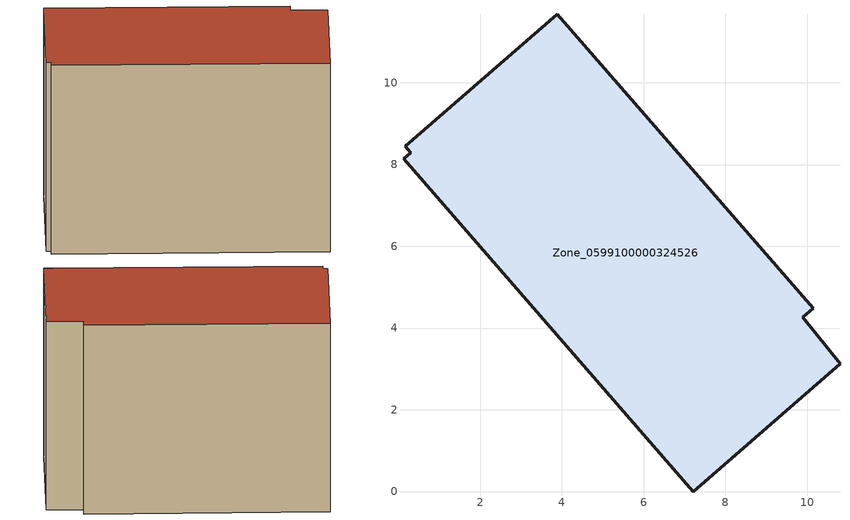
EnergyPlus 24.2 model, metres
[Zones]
Zone_0599100000324526
 floor ground (C_G): 7.22,0 0.13,8.15 0.3,8.29 0.17,8.44 3.88,11.67 10.15,4.48 9.89,4.26 10.81,3.12 z0
 wall outside (C_F): 10.15,4.48 3.88,11.67 0.17,8.44 0.3,8.29 0.13,8.15 7.22,0 10.81,3.12 9.89,4.26 10.15,4.48 z0:8.09
 roof outside (C_R): 0.13,8.15 7.22,0 10.81,3.12 9.89,4.26 10.15,4.48 3.88,11.67 0.17,8.44 0.3,8.29 z8.09
[BUILDING]
Pand.0599100000324526: North Axis=0; Terrain=City; Loads Convergence Tolerance Value=0.04; Temperature Convergence Tolerance Value=0.4; Solar Distribution=FullExterior; Maximum Number of Warmup Days=25; Minimum Number of Warmup Days=1
[Site:Location]
Rotterdam.The.Hague.AP_ZH_NLD Design_Conditions: Latitude=51.96; Longitude=4.45; Time Zone=1; Elevation=-4.5
[SITE:GROUNDTEMPERATURE:BUILDINGSURFACE]
18, 18, 18, 18, 18, 18, 18, 18, 18, 18, 18, 18
[MATERIAL] Thermal Absorptance=0.9; Solar Absorptance=0.7; Visible Absorptance=0.7
Name | Roughness | Thickness | Conductivity | Density | Specific Heat
G.TC.1975-1991 | MediumSmooth | 0.15 | 0.288461 | 540 | 1210
F.TC.1975-1991 | Rough | 0.3 | 0.230769 | 1920 | 840
R.TC.1975-1991 | MediumRough | 0.2 | 0.153846 | 1500 | 1000
[CONSTRUCTION]
C_G: G.TC.1975-1991
C_F: F.TC.1975-1991
C_R: R.TC.1975-1991
[ZONE]
Zone_0599100000324526: Type=1; Multiplier=1; Ceiling Height=Autocalculate; Volume=Autocalculate; Floor Area=autocalculate; Part of Total Floor Area=Yes
[ZONEINFILTRATION:DESIGNFLOWRATE]
Infil_Zone_0599100000324526: Zone or ZoneList or Space or SpaceList=Zone_0599100000324526; Schedule=AlwaysOn; Design Flow Rate Calculation Method=Flow/Area; Flow Rate per Floor Area=0.003; Constant Term Coefficient=1; Temperature Term Coefficient=0; Velocity Term Coefficient=0; Velocity Squared Term Coefficient=0
[HVACTEMPLATE:ZONE:IDEALLOADSAIRSYSTEM]
Zone_0599100000324526: Maximum Heating Supply Air Temperature=50; Minimum Cooling Supply Air Temperature=13; Maximum Heating Supply Air Humidity Ratio=0.0156; Minimum Cooling Supply Air Humidity Ratio=0.0077; Heating Limit=NoLimit; Cooling Limit=NoLimit; Dehumidification Control Type=ConstantSensibleHeatRatio; Cooling Sensible Heat Ratio=0.7; Dehumidification Setpoint=60; Humidification Control Type=None; Humidification Setpoint=30; Outdoor Air Method=None; Outdoor Air Flow Rate per Person=0.00944; Outdoor Air Flow Rate per Zone Floor Area=0; Outdoor Air Flow Rate per Zone=0; Demand Controlled Ventilation Type=None; Outdoor Air Economizer Type=NoEconomizer; Heat Recovery Type=None; Sensible Heat Recovery Effectiveness=0.7; Latent Heat Recovery Effectiveness=0.65
[ZONECONTROL:THERMOSTAT]
ThermostatControl_Zone_0599100000324526: Zone or ZoneList=Zone_0599100000324526; Control Type Schedule=DualSetpointControlType; Control 1=Thermostat_Zone_0599100000324526; Temperature Difference Between Cutout And Setpoint=0
[THERMOSTATSETPOINT:DUALSETPOINT]
Thermostat_Zone_0599100000324526: Heating Setpoint Temperature Schedule=HeatingSetpoint_Zone_0599100000324526; Cooling Setpoint Temperature Schedule=CoolingSetpoint_Zone_0599100000324526
[SCHEDULE:COMPACT]
HeatingSetpoint_Zone_0599100000324526: Through: 12/31, For: AllDays, Until: 24:00, 21
CoolingSetpoint_Zone_0599100000324526: Through: 12/31, For: AllDays, Until: 24:00, 24
DualSetpointControlType: Through: 12/31, For: AllDays, Until: 24:00, 4
AlwaysOn: Through: 12/31, For: AllDays, Until: 24:00, 1
